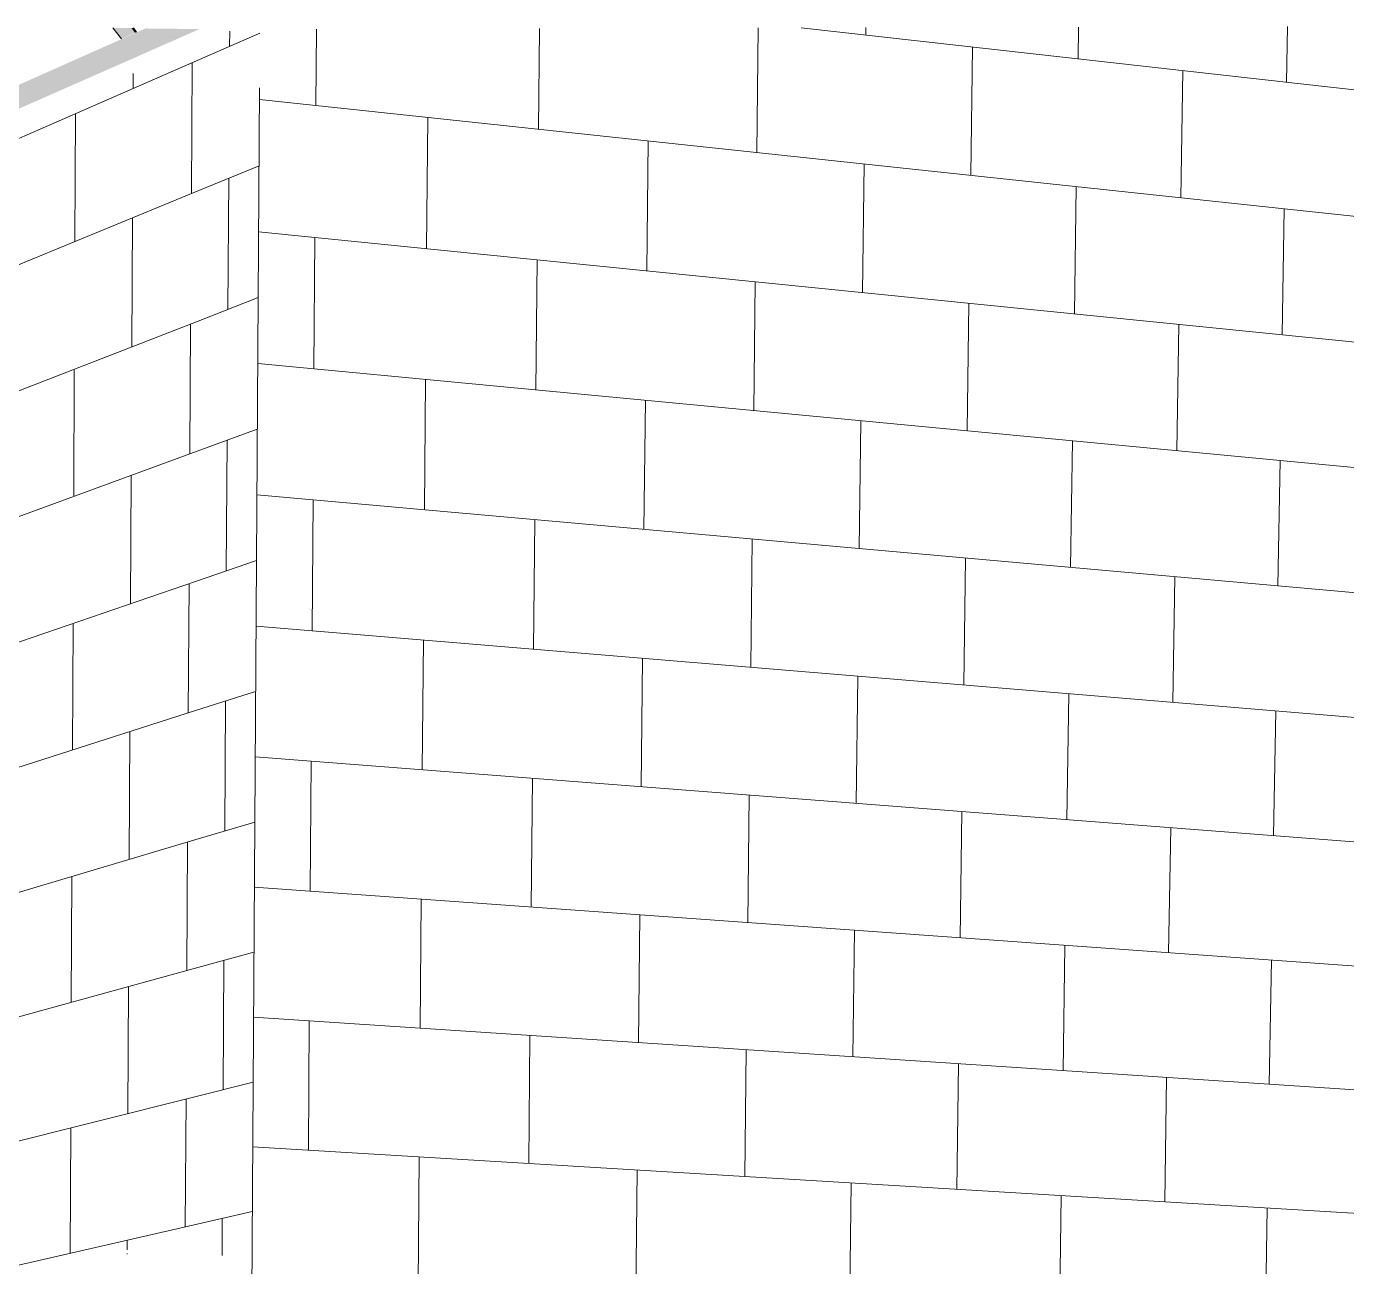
# Model space of a CAD drawing. Header units: inches. Extents: x -4126 to 2305, y -1116 to 12338.
# Drawn here: x 1847.194 to 1847.3405, y -788.2414 to -788.1039 of the extents above; entities that cross this region are included whole.
import ezdxf

# ---------------------------------------------------------------- set-up
doc = ezdxf.new("R2010")
doc.units = ezdxf.units.IN
doc.header["$MEASUREMENT"] = 0
for name, color, linetype, lineweight in [('A-WALL', 113, 'Continuous', 13), ('A-WALL-PATT', 111, 'Continuous', 60), ('S-BEAM', 12, 'Continuous', 9)]:
    doc.layers.add(name, color=color, linetype=linetype, lineweight=lineweight)

# ---------------------------------------------------------------- blocks, each defined once
blk = doc.blocks.new('FP_239-PERSPECTIVE AT RAMP')
at = {"layer": 'A-WALL-PATT', "lineweight": 9}
for p, q in [((-8995.50524, -788.10754), (-8995.49854, -788.10462)), ((-8995.5019, -788.10609), (-8995.50189, -788.10438)), ((-8995.50532, -788.12206), (-8995.49863, -788.1193)), ((-8995.50209, -788.13525), (-8995.502, -788.12069)), ((-8995.50541, -788.13654), (-8995.49873, -788.13394)), ((-8995.50549, -788.15098), (-8995.49883, -788.14854)), ((-8995.50227, -788.16425), (-8995.50218, -788.14977)), ((-8995.50558, -788.16539), (-8995.49892, -788.1631)), ((-8995.50567, -788.17975), (-8995.49902, -788.17763)), ((-8995.50245, -788.1931), (-8995.50236, -788.17869)), ((-8995.50575, -788.19408), (-8995.49911, -788.19211)), ((-8995.50584, -788.20837), (-8995.49921, -788.20655)), ((-8995.50263, -788.22179), (-8995.50254, -788.20747)), ((-8995.50592, -788.22262), (-8995.4993, -788.22096)), ((-8995.506, -788.23684), (-8995.4994, -788.23532)), ((-8995.50274, -788.24019), (-8995.50272, -788.23608))]:
    blk.add_line(p, q, dxfattribs=at)
blk = doc.blocks.new('FP_240-PERSPECTIVE AT RAMP')
at = {"layer": 'A-WALL-PATT', "lineweight": 9}
for p, q in [((-8995.49233, -788.11263), (-8995.49227, -788.10417)), ((-8995.46763, -788.11526), (-8995.46752, -788.10409)), ((-8995.4434, -788.11784), (-8995.44324, -788.10402)), ((-8995.43846, -788.10401), (-8995.33418, -788.11571)), ((-8995.43128, -788.10481), (-8995.43127, -788.10399)), ((-8995.40772, -788.10746), (-8995.40767, -788.10392)), ((-8995.38461, -788.11005), (-8995.3845, -788.10385)), ((-8995.41964, -788.12037), (-8995.41944, -788.10614)), ((-8995.39633, -788.12285), (-8995.39611, -788.10876)), ((-8995.49859, -788.11197), (-8995.33448, -788.12943)), ((-8995.48004, -788.1285), (-8995.47992, -788.11396)), ((-8995.45561, -788.13096), (-8995.45545, -788.11656)), ((-8995.43164, -788.13337), (-8995.43146, -788.11911)), ((-8995.40814, -788.13574), (-8995.40793, -788.12162)), ((-8995.38509, -788.13806), (-8995.38485, -788.12407)), ((-8995.49868, -788.12663), (-8995.33477, -788.14312)), ((-8995.49254, -788.14184), (-8995.49244, -788.12726)), ((-8995.4679, -788.14418), (-8995.46776, -788.12974)), ((-8995.44373, -788.14647), (-8995.44357, -788.13217)), ((-8995.42003, -788.14871), (-8995.41984, -788.13456)), ((-8995.39678, -788.15092), (-8995.39656, -788.1369)), ((-8995.49878, -788.14125), (-8995.33507, -788.15677)), ((-8995.48028, -788.15748), (-8995.48016, -788.14301)), ((-8995.45591, -788.15965), (-8995.45576, -788.14533)), ((-8995.43201, -788.16178), (-8995.43183, -788.1476)), ((-8995.40856, -788.16387), (-8995.40835, -788.14982)), ((-8995.38556, -788.16592), (-8995.38532, -788.152)), ((-8995.49887, -788.15583), (-8995.33537, -788.17038)), ((-8995.49275, -788.17089), (-8995.49264, -788.15638)), ((-8995.46817, -788.17293), (-8995.46803, -788.15857)), ((-8995.44407, -788.17494), (-8995.4439, -788.16072)), ((-8995.42042, -788.17691), (-8995.42023, -788.16283)), ((-8995.39723, -788.17884), (-8995.39701, -788.1649)), ((-8995.49897, -788.17037), (-8995.33566, -788.18396)), ((-8995.48052, -788.18631), (-8995.4804, -788.17192)), ((-8995.45621, -788.18819), (-8995.45606, -788.17394)), ((-8995.43237, -788.19004), (-8995.43219, -788.17593)), ((-8995.40898, -788.19185), (-8995.40877, -788.17788)), ((-8995.38604, -788.19363), (-8995.3858, -788.17979)), ((-8995.49906, -788.18487), (-8995.33596, -788.19751)), ((-8995.49295, -788.19978), (-8995.49285, -788.18535)), ((-8995.46844, -788.20154), (-8995.4683, -788.18726)), ((-8995.4444, -788.20326), (-8995.44423, -788.18912)), ((-8995.42081, -788.20496), (-8995.42062, -788.19095)), ((-8995.39768, -788.20662), (-8995.39745, -788.19275)), ((-8995.49916, -788.19933), (-8995.33625, -788.21102)), ((-8995.48076, -788.21498), (-8995.48064, -788.20066)), ((-8995.45651, -788.21658), (-8995.45636, -788.20241)), ((-8995.43273, -788.21815), (-8995.43255, -788.20411)), ((-8995.4094, -788.21969), (-8995.40919, -788.20579)), ((-8995.38651, -788.2212), (-8995.38627, -788.20744)), ((-8995.49925, -788.21376), (-8995.33654, -788.2245)), ((-8995.49316, -788.22852), (-8995.49306, -788.21417)), ((-8995.46871, -788.22999), (-8995.46857, -788.21578)), ((-8995.44472, -788.23144), (-8995.44456, -788.21737)), ((-8995.4212, -788.23286), (-8995.42101, -788.21893)), ((-8995.39812, -788.23425), (-8995.3979, -788.22045)), ((-8995.49935, -788.22814), (-8995.33684, -788.23795)), ((-8995.48099, -788.2435), (-8995.48087, -788.22926)), ((-8995.45681, -788.24482), (-8995.45666, -788.23072)), ((-8995.43306, -788.24409), (-8995.43291, -788.23215)), ((-8995.40981, -788.24739), (-8995.4096, -788.23356)), ((-8995.38694, -788.24672), (-8995.38674, -788.23494))]:
    blk.add_line(p, q, dxfattribs=at)
blk = doc.blocks.new('FP_241-PERSPECTIVE AT RAMP')
at = {"layer": 'A-WALL-PATT', "lineweight": 9}
for p, q in [((-8995.56787, -788.13478), (-8995.50524, -788.10754)), ((-8995.5126, -788.11074), (-8995.51259, -788.10906)), ((-8995.50615, -788.1224), (-8995.50606, -788.1079)), ((-8995.51908, -788.12772), (-8995.51901, -788.11353)), ((-8995.56787, -788.14782), (-8995.50532, -788.12206)), ((-8995.51275, -788.1394), (-8995.51268, -788.12509)), ((-8995.56788, -788.16083), (-8995.50541, -788.13654)), ((-8995.50632, -788.15128), (-8995.50623, -788.13686)), ((-8995.51921, -788.156), (-8995.51914, -788.14188)), ((-8995.56788, -788.17381), (-8995.50549, -788.15098)), ((-8995.5129, -788.1679), (-8995.51283, -788.15367)), ((-8995.56788, -788.18675), (-8995.50558, -788.16539)), ((-8995.50649, -788.18002), (-8995.5064, -788.16567)), ((-8995.51934, -788.18413), (-8995.51927, -788.17008)), ((-8995.56788, -788.19967), (-8995.50567, -788.17975)), ((-8995.51305, -788.19625), (-8995.51298, -788.18209)), ((-8995.56788, -788.21255), (-8995.50575, -788.19408)), ((-8995.50665, -788.2086), (-8995.50657, -788.19432)), ((-8995.51947, -788.21211), (-8995.5194, -788.19814)), ((-8995.56789, -788.2254), (-8995.50584, -788.20837)), ((-8995.5132, -788.22446), (-8995.51313, -788.21037)), ((-8995.56127, -788.23656), (-8995.50592, -788.22262)), ((-8995.50682, -788.23702), (-8995.50674, -788.22283)), ((-8995.5196, -788.23995), (-8995.51954, -788.22605)), ((-8995.56789, -788.25101), (-8995.506, -788.23684)), ((-8995.51328, -788.23956), (-8995.51328, -788.2385)), ((-8995.51328, -788.24003), (-8995.51328, -788.23997))]:
    blk.add_line(p, q, dxfattribs=at)

msp = doc.modelspace()

# ---------------------------------------------------------------- hatches: boundary and pattern name
at = {"layer": 'S-BEAM'}
for points in [[(1847.14068, -788.13608), (1847.21318, -788.10415), (1847.20718, -788.10408), (1847.14068, -788.13366), (1847.14068, -788.13572)], [(1847.20453, -788.10523), (1847.20602, -788.10456), (1847.20559, -788.10402), (1847.20358, -788.10401)], [(1847.20602, -788.10456), (1847.20618, -788.10448), (1847.20576, -788.10402), (1847.20561, -788.10402)]]:
    msp.add_hatch(color=256, dxfattribs=at).paths.add_polyline_path(points, flags=0)

# ---------------------------------------------------------------- linework, layer by layer
at = {"layer": 'A-WALL'}
msp.add_line((1847.21984, -788.11066), (1847.21894, -788.24897), dxfattribs=at)
at = {"layer": 'S-BEAM'}
for p, q in [((1847.20452, -788.10524), (1847.20357, -788.10401)), ((1847.20585, -788.10402), (1847.2062, -788.10448))]:
    msp.add_line(p, q, dxfattribs=at)

# ---------------------------------------------------------------- block references
at = {"layer": 'A-WALL', "lineweight": 9}
for name in ['FP_241-PERSPECTIVE AT RAMP', 'FP_239-PERSPECTIVE AT RAMP', 'FP_240-PERSPECTIVE AT RAMP']:
    msp.add_blockref(name, (10842.71842, 0), dxfattribs=at)

doc.saveas('drawing.dxf')
